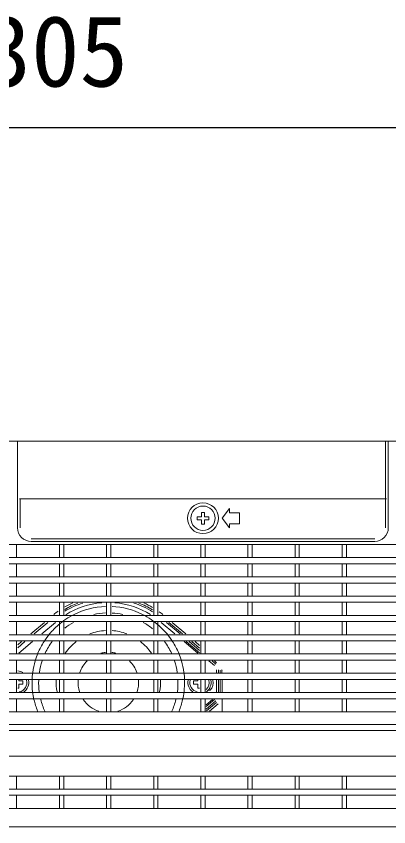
# Model space of a CAD drawing. Units: millimetres, scale not verified. Extents: x -62 to 63, y -56 to 57.
# Drawn here: x 29.49 to 39.06, y 12.08 to 32.93 of the extents above; entities that cross this region are included whole.
import ezdxf
from ezdxf.enums import TextEntityAlignment as Align

# ---------------------------------------------------------------- set-up
doc = ezdxf.new("R2010")
doc.units = ezdxf.units.MM
doc.header["$LTSCALE"] = 0.125
doc.layers.add('0-5_GAIKEI', color=7, linetype='Continuous', lineweight=18)
doc.layers.add('0-6_SUNPO', color=7, linetype='Continuous')
doc.styles.add('ＭＳ ゴシック', font='')
doc.styles.get('ＭＳ ゴシック').set_extended_font_data('MS Gothic')

# ---------------------------------------------------------------- blocks, each defined once
blk = doc.blocks.new('D4')
at = {"layer": '0-6_SUNPO'}
blk.add_line((17.9595, 31.9112), (44.4595, 31.9112), dxfattribs=at)
at = {"layer": '0-6_SUNPO', "style": 'ＭＳ ゴシック'}
blk.add_text('305', height=1.833, dxfattribs=at).set_placement((29.3345, 32.4112), align=Align.BOTTOM_LEFT)

msp = doc.modelspace()

# ---------------------------------------------------------------- linework, layer by layer
at = {"layer": '0-5_GAIKEI'}
for p, q in [((15.4259, 22.0017), (45.5686, 22.0017)), ((29.5722, 20.5132), (39.003, 20.5132)), ((34.9708, 20.2651), (34.7822, 20.017)), ((34.9708, 20.1584), (34.9708, 20.2651)), ((34.1372, 20.0567), (34.2464, 20.0567)), ((34.1372, 19.9774), (34.1372, 20.0567)), ((34.2464, 20.1659), (34.3258, 20.1659)), ((34.2464, 20.0567), (34.2464, 20.1659)), ((34.3258, 20.1659), (34.3258, 20.0567)), ((34.3258, 20.0567), (34.4349, 20.0567)), ((34.4349, 20.0567), (34.4349, 19.9774)), ((35.2288, 20.1584), (34.9708, 20.1584)), ((35.2288, 19.8756), (35.2288, 20.1584)), ((34.2464, 19.9774), (34.1372, 19.9774)), ((34.2464, 19.8682), (34.2464, 19.9774)), ((34.3258, 19.8682), (34.2464, 19.8682)), ((34.4349, 19.9774), (34.3258, 19.9774)), ((34.3258, 19.9774), (34.3258, 19.8682)), ((34.7822, 20.017), (34.9708, 19.769)), ((34.9708, 19.8756), (35.2288, 19.8756)), ((34.9708, 19.769), (34.9708, 19.8756)), ((45.3092, 19.3423), (19.6311, 19.3423)), ((29.4982, 19.3423), (29.4982, 19.0105)), ((30.5996, 19.3423), (30.5996, 19.0105)), ((30.7088, 19.3423), (30.7088, 19.0105)), ((31.8102, 19.3423), (31.8102, 19.0105)), ((31.9194, 19.3423), (31.9194, 19.0105)), ((33.0209, 19.3423), (33.0209, 19.0105)), ((33.13, 19.3423), (33.13, 19.0105)), ((34.2315, 19.3423), (34.2315, 19.0105)), ((34.3406, 19.3423), (34.3406, 19.0105)), ((35.4421, 19.3423), (35.4421, 19.0105)), ((35.5513, 19.3423), (35.5513, 19.0105)), ((36.6527, 19.3423), (36.6527, 19.0105)), ((36.7619, 19.3423), (36.7619, 19.0105)), ((37.8633, 19.3423), (37.8633, 19.0105)), ((37.9725, 19.3423), (37.9725, 19.0105)), ((19.6311, 19.0049), (45.3092, 19.0049)), ((45.3092, 18.8461), (19.6311, 18.8461)), ((29.4982, 18.8461), (29.4982, 18.5144)), ((30.5996, 18.8461), (30.5996, 18.5144)), ((30.7088, 18.8461), (30.7088, 18.5144)), ((31.8102, 18.8461), (31.8102, 18.5144)), ((31.9194, 18.8461), (31.9194, 18.5144)), ((33.0209, 18.8461), (33.0209, 18.5144)), ((33.13, 18.8461), (33.13, 18.5144)), ((34.2315, 18.8461), (34.2315, 18.5144)), ((34.3406, 18.8461), (34.3406, 18.5144)), ((35.4421, 18.8461), (35.4421, 18.5144)), ((35.5513, 18.8461), (35.5513, 18.5144)), ((36.6527, 18.8461), (36.6527, 18.5144)), ((36.7619, 18.8461), (36.7619, 18.5144)), ((37.8633, 18.8461), (37.8633, 18.5144)), ((37.9725, 18.8461), (37.9725, 18.5144)), ((19.6311, 18.5087), (45.3092, 18.5087)), ((45.3092, 18.35), (19.6311, 18.35)), ((29.4982, 18.35), (29.4982, 18.0182)), ((30.5996, 18.35), (30.5996, 18.0182)), ((30.7088, 18.35), (30.7088, 18.0182)), ((31.8102, 18.35), (31.8102, 18.0182)), ((31.9194, 18.35), (31.9194, 18.0182)), ((33.0209, 18.35), (33.0209, 18.0182)), ((33.13, 18.35), (33.13, 18.0182)), ((34.2315, 18.35), (34.2315, 18.0182)), ((34.3406, 18.35), (34.3406, 18.0182)), ((35.4421, 18.35), (35.4421, 18.0182)), ((35.5513, 18.35), (35.5513, 18.0182)), ((36.6527, 18.35), (36.6527, 18.0182)), ((36.7619, 18.35), (36.7619, 18.0182)), ((37.8633, 18.35), (37.8633, 18.0182)), ((37.9725, 18.35), (37.9725, 18.0182)), ((19.6311, 18.0126), (45.3092, 18.0126)), ((45.3092, 17.8538), (19.6311, 17.8538)), ((29.4982, 17.8538), (29.4982, 17.5221)), ((30.5996, 17.8538), (30.5996, 17.5221)), ((30.7088, 17.8538), (30.7088, 17.5221)), ((31.8102, 17.8538), (31.8102, 17.5221)), ((31.9194, 17.8538), (31.9194, 17.5221)), ((33.0209, 17.8538), (33.0209, 17.5221)), ((33.13, 17.8538), (33.13, 17.5221)), ((34.2315, 17.8538), (34.2315, 17.5221)), ((34.3406, 17.8538), (34.3406, 17.5221)), ((35.4421, 17.8538), (35.4421, 17.5221)), ((35.5513, 17.8538), (35.5513, 17.5221)), ((36.6527, 17.8538), (36.6527, 17.5221)), ((36.7619, 17.8538), (36.7619, 17.5221)), ((37.8633, 17.8538), (37.8633, 17.5221)), ((37.9725, 17.8538), (37.9725, 17.5221)), ((19.6311, 17.5164), (45.3092, 17.5164)), ((45.3092, 17.3577), (19.6311, 17.3577)), ((29.4982, 17.3577), (29.4982, 17.0259)), ((29.8616, 17.0401), (30.2128, 17.3378)), ((30.2963, 17.3378), (29.9451, 17.0401)), ((30.4966, 17.3378), (30.1435, 17.0401)), ((30.5996, 17.3577), (30.5996, 17.0259)), ((30.7088, 17.3577), (30.7088, 17.0259)), ((31.8102, 17.3577), (31.8102, 17.0259)), ((31.9194, 17.3577), (31.9194, 17.0259)), ((33.0209, 17.3577), (33.0209, 17.0259)), ((33.13, 17.3577), (33.13, 17.0259)), ((33.5663, 17.0401), (33.2132, 17.3378)), ((33.7014, 17.0401), (33.3502, 17.3378)), ((33.7647, 17.0401), (33.4135, 17.3378)), ((33.497, 17.3378), (33.8482, 17.0401)), ((34.2315, 17.3577), (34.2315, 17.0259)), ((34.3406, 17.3577), (34.3406, 17.0259)), ((35.4421, 17.3577), (35.4421, 17.0259)), ((35.5513, 17.3577), (35.5513, 17.0259)), ((36.6527, 17.3577), (36.6527, 17.0259)), ((36.7619, 17.3577), (36.7619, 17.0259)), ((37.8633, 17.3577), (37.8633, 17.0259)), ((37.9725, 17.3577), (37.9725, 17.0259)), ((19.6311, 17.0203), (45.3092, 17.0203)), ((45.3092, 16.8615), (19.6311, 16.8615)), ((29.4982, 16.8615), (29.4982, 16.5297)), ((29.711, 16.8417), (29.5279, 16.6865)), ((29.5279, 16.7572), (29.6275, 16.8417)), ((29.9082, 16.8417), (29.5551, 16.544)), ((30.5996, 16.8615), (30.5996, 16.5297)), ((30.7088, 16.8615), (30.7088, 16.5297)), ((31.8102, 16.8615), (31.8102, 16.5297)), ((31.9194, 16.8615), (31.9194, 16.5297)), ((33.0209, 16.8615), (33.0209, 16.5297)), ((33.13, 16.8615), (33.13, 16.5297)), ((34.1547, 16.544), (33.8016, 16.8417)), ((34.1987, 16.5536), (33.8588, 16.8417)), ((34.2017, 16.616), (33.9355, 16.8417)), ((34.2017, 16.6697), (33.9988, 16.8417)), ((34.0823, 16.8417), (34.2017, 16.7404)), ((34.2315, 16.8615), (34.2315, 16.5297)), ((34.3406, 16.8615), (34.3406, 16.5297)), ((35.4421, 16.8615), (35.4421, 16.5297)), ((35.5513, 16.8615), (35.5513, 16.5297)), ((36.6527, 16.8615), (36.6527, 16.5297)), ((36.7619, 16.8615), (36.7619, 16.5297)), ((37.8633, 16.8615), (37.8633, 16.5297)), ((37.9725, 16.8615), (37.9725, 16.5297)), ((19.6311, 16.5241), (45.3092, 16.5241)), ((45.3092, 16.3653), (19.6311, 16.3653)), ((29.4982, 16.3653), (29.4982, 16.0336)), ((30.5996, 16.3653), (30.5996, 16.0336)), ((30.7088, 16.3653), (30.7088, 16.0336)), ((31.8102, 16.3653), (31.8102, 16.0336)), ((31.9194, 16.3653), (31.9194, 16.0336)), ((33.0209, 16.3653), (33.0209, 16.0336)), ((33.13, 16.3653), (33.13, 16.0336)), ((34.2315, 16.3653), (34.2315, 16.0336)), ((34.3406, 16.3653), (34.3406, 16.0336)), ((34.5808, 16.224), (34.4374, 16.3455)), ((34.6172, 16.2638), (34.5209, 16.3455)), ((34.638, 16.2999), (34.5842, 16.3455)), ((35.4421, 16.3653), (35.4421, 16.0336)), ((35.5513, 16.3653), (35.5513, 16.0336)), ((36.6527, 16.3653), (36.6527, 16.0336)), ((36.7619, 16.3653), (36.7619, 16.0336)), ((37.8633, 16.3653), (37.8633, 16.0336)), ((37.9725, 16.3653), (37.9725, 16.0336)), ((34.6334, 16.1105), (34.6377, 16.1125)), ((34.6334, 16.1105), (34.6334, 16.0478)), ((34.6873, 16.0478), (34.6873, 16.1125)), ((34.7257, 16.0478), (34.7257, 16.1107)), ((34.7753, 16.1107), (34.7796, 16.1127)), ((34.7753, 16.0478), (34.7753, 16.1107)), ((19.6311, 16.028), (45.3092, 16.028)), ((45.3092, 15.8692), (19.6311, 15.8692)), ((29.4982, 15.8692), (29.4982, 15.5374)), ((29.5527, 15.8493), (29.5527, 15.8295)), ((30.5996, 15.8692), (30.5996, 15.5374)), ((30.7088, 15.8692), (30.7088, 15.5374)), ((31.8102, 15.8692), (31.8102, 15.5374)), ((31.9194, 15.8692), (31.9194, 15.5374)), ((33.0209, 15.8692), (33.0209, 15.5374)), ((33.13, 15.8692), (33.13, 15.5374)), ((34.1571, 15.8295), (34.1571, 15.8493)), ((34.2315, 15.8692), (34.2315, 15.5374)), ((34.3406, 15.8692), (34.3406, 15.5374)), ((34.6377, 15.5516), (34.6377, 15.8493)), ((34.6873, 15.5516), (34.6873, 15.8493)), ((34.7257, 15.5516), (34.7257, 15.8493)), ((34.7822, 15.5516), (34.7822, 15.8493)), ((35.4421, 15.8692), (35.4421, 15.5374)), ((35.5513, 15.8692), (35.5513, 15.5374)), ((36.6527, 15.8692), (36.6527, 15.5374)), ((36.7619, 15.8692), (36.7619, 15.5374)), ((37.8633, 15.8692), (37.8633, 15.5374)), ((37.9725, 15.8692), (37.9725, 15.5374)), ((29.5527, 15.641), (29.5279, 15.641)), ((29.5527, 15.8295), (29.6619, 15.8295)), ((29.5527, 15.7501), (29.5527, 15.641)), ((29.6619, 15.7501), (29.5527, 15.7501)), ((29.6619, 15.8295), (29.6619, 15.7501)), ((34.0479, 15.7501), (34.0479, 15.8295)), ((34.0479, 15.8295), (34.1571, 15.8295)), ((34.1571, 15.7501), (34.0479, 15.7501)), ((34.1571, 15.641), (34.1571, 15.7501)), ((34.2017, 15.641), (34.1571, 15.641)), ((19.6311, 15.5318), (45.3092, 15.5318)), ((34.4153, 15.5913), (34.4696, 15.5913)), ((45.3092, 15.373), (19.6311, 15.373)), ((29.4982, 15.373), (29.4982, 15.0413)), ((30.5996, 15.373), (30.5996, 15.0413)), ((30.7088, 15.373), (30.7088, 15.0413)), ((31.8102, 15.373), (31.8102, 15.0413)), ((31.9194, 15.373), (31.9194, 15.0413)), ((33.0209, 15.373), (33.0209, 15.0413)), ((33.13, 15.373), (33.13, 15.0413)), ((34.2315, 15.373), (34.2315, 15.0413)), ((34.3406, 15.373), (34.3406, 15.0413)), ((34.3704, 15.1716), (34.5851, 15.3536)), ((34.3704, 15.2175), (34.5313, 15.3532)), ((34.3704, 15.1066), (34.6172, 15.3158)), ((34.3783, 15.0596), (34.638, 15.2797)), ((34.6744, 15.2399), (34.4569, 15.0555)), ((34.7822, 15.0555), (34.7822, 15.3532)), ((35.4421, 15.373), (35.4421, 15.0413)), ((35.5513, 15.373), (35.5513, 15.0413)), ((36.6527, 15.373), (36.6527, 15.0413)), ((36.7619, 15.373), (36.7619, 15.0413)), ((37.8633, 15.373), (37.8633, 15.0413)), ((37.9725, 15.373), (37.9725, 15.0413)), ((19.6311, 15.0356), (45.3092, 15.0356)), ((45.3092, 13.3845), (19.6311, 13.3845)), ((29.4982, 13.3845), (29.4982, 13.0528)), ((30.5996, 13.3845), (30.5996, 13.0528)), ((30.7088, 13.3845), (30.7088, 13.0528)), ((31.8102, 13.3845), (31.8102, 13.0528)), ((31.9194, 13.3845), (31.9194, 13.0528)), ((33.0209, 13.3845), (33.0209, 13.0528)), ((33.13, 13.3845), (33.13, 13.0528)), ((34.2315, 13.3845), (34.2315, 13.0528)), ((34.3406, 13.3845), (34.3406, 13.0528)), ((35.4421, 13.3845), (35.4421, 13.0528)), ((35.5513, 13.3845), (35.5513, 13.0528)), ((36.6527, 13.3845), (36.6527, 13.0528)), ((36.7619, 13.3845), (36.7619, 13.0528)), ((37.8633, 13.3845), (37.8633, 13.0528)), ((37.9725, 13.3845), (37.9725, 13.0528)), ((19.6311, 13.0471), (45.3092, 13.0471)), ((45.3092, 12.8884), (19.6311, 12.8884)), ((29.4982, 12.8884), (29.4982, 12.5566)), ((30.5996, 12.8884), (30.5996, 12.5566)), ((30.7088, 12.8884), (30.7088, 12.5566)), ((31.8102, 12.8884), (31.8102, 12.5566)), ((31.9194, 12.8884), (31.9194, 12.5566)), ((33.0209, 12.8884), (33.0209, 12.5566)), ((33.13, 12.8884), (33.13, 12.5566)), ((34.2315, 12.8884), (34.2315, 12.5566)), ((34.3406, 12.8884), (34.3406, 12.5566)), ((35.4421, 12.8884), (35.4421, 12.5566)), ((35.5513, 12.8884), (35.5513, 12.5566)), ((36.6527, 12.8884), (36.6527, 12.5566)), ((36.7619, 12.8884), (36.7619, 12.5566)), ((37.8633, 12.8884), (37.8633, 12.5566)), ((37.9725, 12.8884), (37.9725, 12.5566)), ((19.6311, 12.551), (45.3092, 12.551)), ((18.4747, 12.0786), (45.5686, 12.0786))]:
    msp.add_line(p, q, dxfattribs=at)
at = {"layer": '0-5_GAIKEI', "color": 1}
for p, q in [((29.523, 22.0017), (29.523, 19.769)), ((38.98, 22.0017), (38.98, 19.7686)), ((39.0491, 22.0017), (39.0491, 19.769)), ((29.5921, 19.7686), (29.5921, 20.5132)), ((38.7022, 19.4908), (29.8699, 19.4908)), ((38.7018, 19.4217), (29.8703, 19.4217)), ((45.7472, 14.7082), (15.4259, 14.7082)), ((17.986, 14.5593), (45.7472, 14.5593)), ((45.5686, 13.8946), (18.3244, 13.8946))]:
    msp.add_line(p, q, dxfattribs=at)
at = {"layer": '0-5_GAIKEI'}
for radius in [0.3969, 0.3126]:
    msp.add_circle((34.2861, 20.017), radius, dxfattribs=at)
at = {"layer": '0-5_GAIKEI', "color": 1}
for centre, start, end in [((29.8703, 19.769), 180, 270), ((38.7018, 19.769), 270, 0)]:
    msp.add_arc(centre, 0.3473, start, end, dxfattribs=at)
at = {"layer": '0-5_GAIKEI'}
for centre, radius, start, end in [((31.8549, 15.7898), 2.2426, 114.04676, 119.90829), ((31.8549, 15.7898), 2.1477, 107.83106, 121.36038), ((31.8549, 15.7898), 2.1887, 110.87385, 120.67275), ((31.8549, 15.7898), 2.059, 94.74137, 122.10544), ((31.8549, 15.7898), 1.9598, 92.18199, 116.59455), ((31.8549, 15.7898), 1.9598, 63.40545, 87.2345), ((31.8549, 15.7898), 2.059, 58.21684, 85.25863), ((31.8549, 15.7898), 2.1477, 57.99957, 72.16831), ((31.8549, 15.7898), 2.1887, 58.68834, 69.12801), ((31.8549, 15.7898), 2.2426, 59.52363, 65.95326), ((31.8549, 15.7898), 2.2426, 125.07015, 128.71546), ((31.8549, 15.7898), 1.9598, 116.59455, 131.04353), ((31.8549, 15.7898), 1.7904, 92.38893, 102.07137), ((31.8549, 15.7898), 1.7904, 77.92863, 86.97215), ((31.8549, 15.7898), 1.9598, 48.13596, 63.40545), ((31.8549, 15.7898), 2.2426, 51.28453, 54.30488), ((31.8549, 15.7898), 1.7904, 120.14236, 128.65397), ((31.8549, 15.7898), 1.7904, 50.57163, 59.85764), ((31.8549, 15.7898), 1.9598, 131.04353, 140.33553), ((31.8549, 15.7898), 1.3396, 93.20364, 110.63103), ((31.8549, 15.7898), 1.3396, 69.36897, 85.94205), ((31.8549, 15.7898), 1.9598, 39.66447, 48.13596), ((31.8549, 15.7898), 1.9598, 140.33553, 147.43385), ((31.8549, 15.7898), 1.9598, 32.56615, 39.66447), ((31.8549, 15.7898), 1.9598, 147.43385, 157.29603), ((31.8549, 15.7898), 1.7904, 143.8706, 154.98712), ((31.8549, 15.7898), 1.3396, 127.93694, 145.6017), ((31.8549, 15.7898), 1.3396, 34.29883, 52.06306), ((31.8549, 15.7898), 1.7904, 25.01288, 36.1294), ((31.8549, 15.7898), 1.9598, 22.70397, 32.56615), ((31.8549, 15.7898), 1.9598, 157.29603, 163.46949), ((31.8549, 15.7898), 0.7791, 95.49221, 104.05882), ((31.8549, 15.7898), 0.7791, 75.94118, 83.05436), ((31.8549, 15.7898), 1.9598, 16.53051, 22.70397), ((31.8549, 15.7898), 1.9598, 163.46949, 172.4073), ((31.8549, 15.7898), 1.7904, 161.87508, 171.69328), ((31.8549, 15.7898), 0.7791, 134.13817, 160.53418), ((31.8549, 15.7898), 0.7791, 19.46582, 45.86183), ((31.8549, 15.7898), 1.7904, 8.30672, 18.12492), ((31.8549, 15.7898), 1.9598, 7.5927, 16.53051), ((29.513, 15.7898), 0.2977, 61.0208, 87.08055), ((29.513, 15.7898), 0.2481, 281.98098, 13.79462), ((29.513, 15.7898), 0.2977, 305.00695, 11.75907), ((31.8549, 15.7898), 1.9598, 178.23723, 187.01183), ((31.8549, 15.7898), 1.9598, 172.4073, 178.23723), ((31.8549, 15.7898), 1.7904, 178.07089, 187.67121), ((31.8549, 15.7898), 1.3396, 177.43708, 190.25166), ((31.8549, 15.7898), 0.7791, 175.58436, 197.91624), ((31.8549, 15.7898), 0.7791, 342.08376, 4.41564), ((31.8549, 15.7898), 1.3396, 349.78433, 2.60079), ((31.8549, 15.7898), 1.7904, 352.32879, 1.92911), ((31.8549, 15.7898), 1.9598, 1.76277, 7.5927), ((31.8549, 15.7898), 1.9598, 352.98817, 1.76277), ((34.1968, 15.7898), 0.2977, 168.63046, 234.64188), ((34.1968, 15.7898), 0.2481, 166.25446, 256.90408), ((34.1968, 15.7898), 0.2481, 314.41943, 13.79462), ((34.1968, 15.7898), 0.2977, 307.66402, 11.75907), ((34.2613, 15.7898), 0.2878, 316.39718, 11.99707), ((31.8549, 15.7898), 1.9598, 187.01183, 192.91396), ((31.8549, 15.7898), 1.9598, 347.08604, 352.98817), ((31.8549, 15.7898), 1.9598, 192.91396, 202.06268), ((31.8549, 15.7898), 1.7904, 194.168, 204.30948), ((31.8549, 15.7898), 0.7791, 214.29536, 251.51273), ((31.8549, 15.7898), 0.7791, 288.48727, 325.70464), ((31.8549, 15.7898), 1.7904, 335.69052, 345.832), ((31.8549, 15.7898), 1.9598, 337.93732, 347.08604)]:
    msp.add_arc(centre, radius, start, end, dxfattribs=at)

# ---------------------------------------------------------------- block references
at = {"layer": '0-6_SUNPO'}
msp.add_blockref('D4', (-0.7122, -1.8399), dxfattribs=at)

doc.saveas('drawing.dxf')
